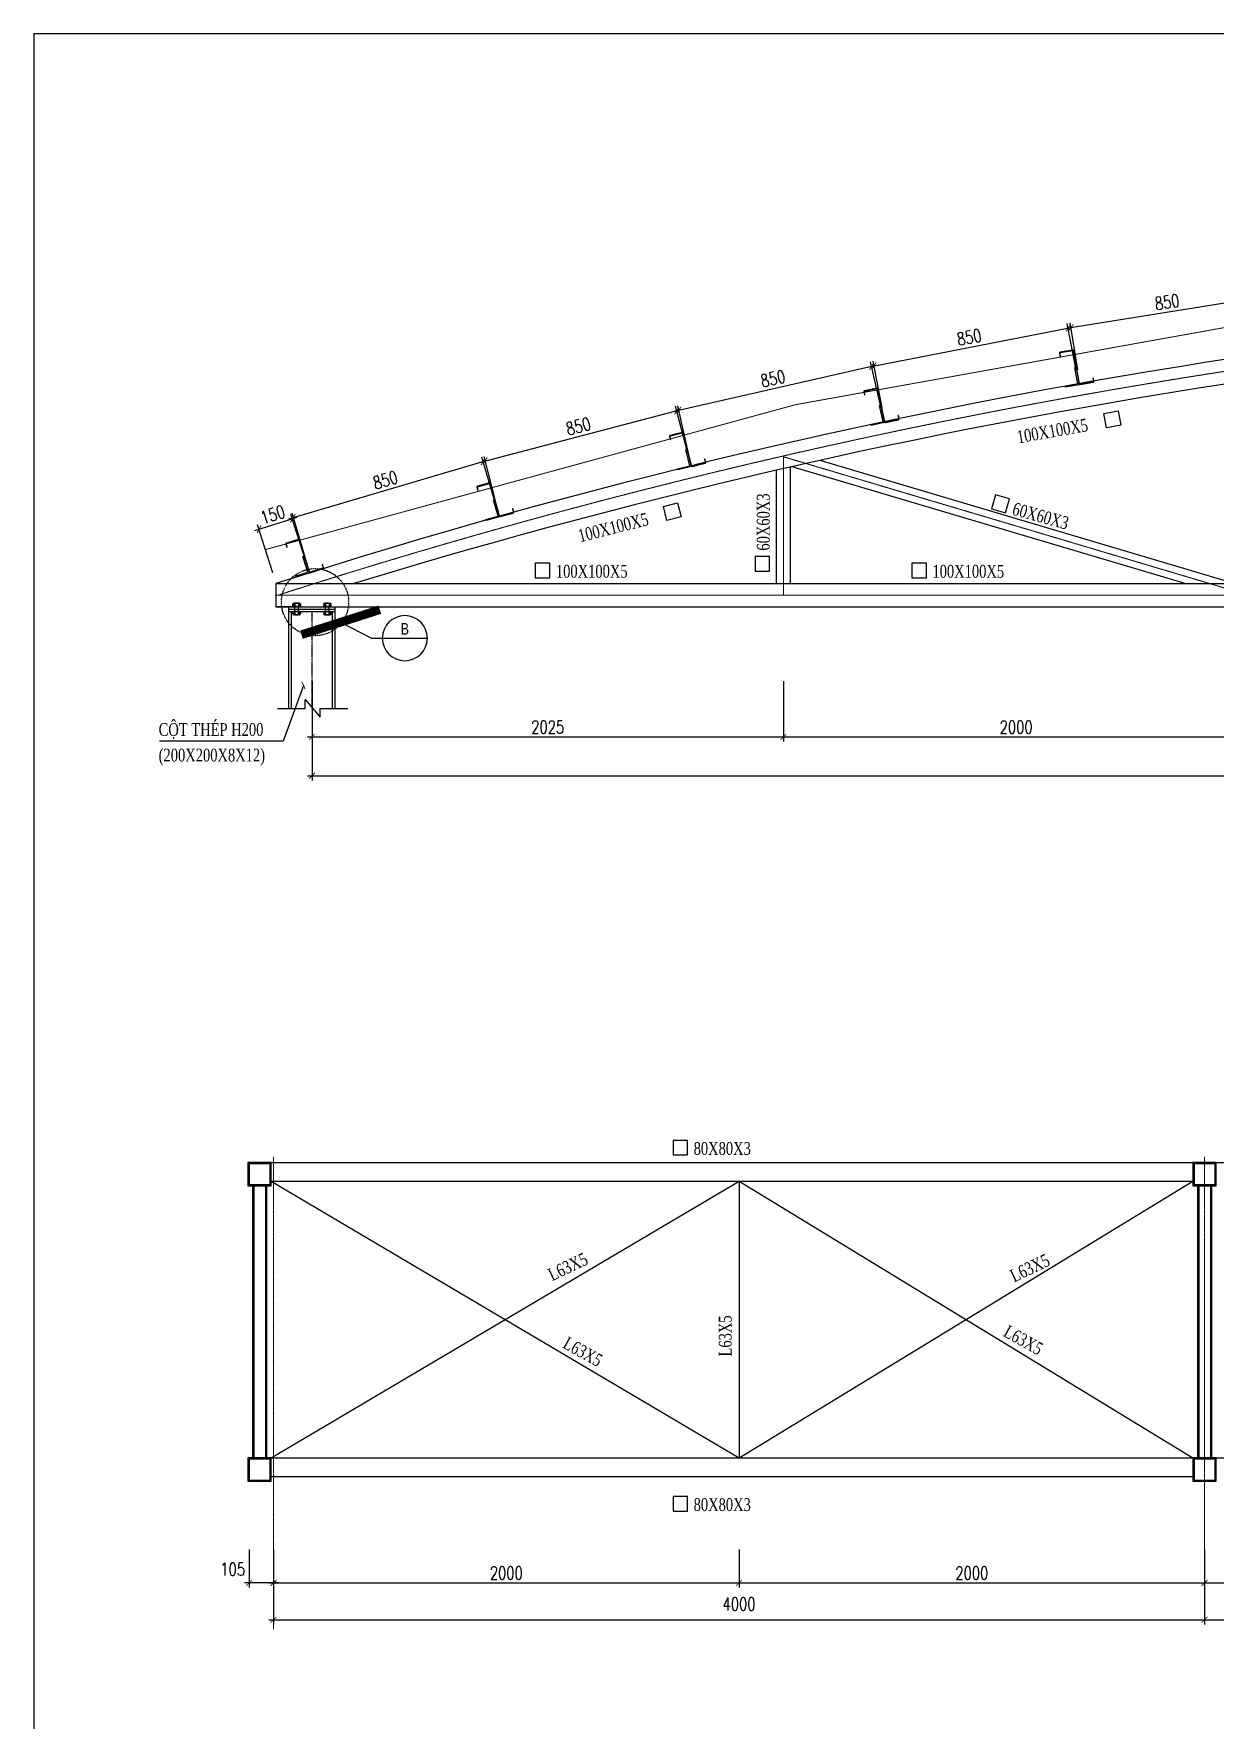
# Model space of a CAD drawing. Header units: millimetres. Extents: x -702765 to 835888, y -645289 to 262.
# Drawn here: x 683810 to 688886, y -420012 to -412762 of the extents above; entities that cross this region are included whole.
import ezdxf
from ezdxf.enums import TextEntityAlignment as Align

# ---------------------------------------------------------------- set-up
doc = ezdxf.new("R2010")
doc.units = ezdxf.units.MM
doc.header["$LTSCALE"] = 0.01
for name, pattern in [('CENTER', [2, 1.25, -0.25, 0.25, -0.25]), ('CENTER2', [1.125, 0.75, -0.125, 0.125, -0.125]), ('DASHED2', [0.375, 0.25, -0.125]), ('HIDDEN', [9.525, 6.35, -3.175])]:
    doc.linetypes.add(name, pattern=pattern)
for name, color, linetype in [('ccu11-Chidan', 9, 'Continuous'), ('ccu11-Khuat', 9, 'HIDDEN'), ('ccu11-Manh', 8, 'Continuous'), ('ccu11-Text', 31, 'Continuous'), ('ccu11-Thay', 7, 'Continuous'), ('ccu11-Thep', 4, 'Continuous'), ('DIMS', 1, 'Continuous'), ('HATCH', 8, 'Continuous'), ('TEXT', 2, 'Continuous'), ('THEP', 4, 'Continuous'), ('TIM', 1, 'CENTER2'), ('VALVES', 7, 'Continuous')]:
    doc.layers.add(name, color=color, linetype=linetype)
doc.layers.add('ccu11-Dim', color=8, linetype='Continuous', lineweight=18)
doc.layers.add('duong tam', color=6, linetype='CENTER', lineweight=9)
doc.styles.add('2-5', font='romans.shx', dxfattribs={"width": 0.75, "bigfont": 'vns.shx'})
doc.styles.add('ccu11-dim', font='vnsimli.shx', dxfattribs={"width": 0.65, "bigfont": 'bigfont.shx'})
doc.styles.add('ccu11-VnAvantH', font='VHAVAN.TTF')
doc.styles.add('VNTIMEHSHX', font='vntimeh.shx', dxfattribs={"width": 0.75})
doc.dimstyles.new('1-25 HP', dxfattribs={"dimscale": 25, "dimtxt": 2.2, "dimasz": 1, "dimexe": 0.8, "dimexo": 0, "dimgap": 0.6, "dimtad": 1, "dimdec": 0, "dimdsep": 46, "dimtxsty": '2-5', "dimblk": 'ARCHTICK', "dimcen": 2.5, "dimdle": 0.8, "dimclrd": 1, "dimclre": 1, "dimclrt": 2, "dimadec": 0, "dimazin": 0, "dimtfac": 1, "dimtdec": 0, "dimtmove": 2, "dimatfit": 3, "dimldrblk": 'ARCHTICK', "dimfxl": 0, "dimtolj": 1, "dimtzin": 0, "dimarcsym": 0})
doc.dimstyles.new('1-25 HP(25)', dxfattribs={"dimscale": 25, "dimtxt": 2.2, "dimasz": 1, "dimexe": 0.8, "dimexo": 0, "dimgap": 0.6, "dimtad": 1, "dimdec": 0, "dimlfac": 0.5, "dimdsep": 46, "dimtxsty": '2-5', "dimblk": 'ARCHTICK', "dimcen": 2.5, "dimdle": 0.8, "dimclrd": 1, "dimclre": 1, "dimclrt": 2, "dimadec": 0, "dimazin": 0, "dimtfac": 1, "dimtdec": 0, "dimtmove": 2, "dimatfit": 3, "dimldrblk": 'ARCHTICK', "dimfxl": 0, "dimtolj": 1, "dimtzin": 0, "dimarcsym": 0})
doc.dimstyles.new('ccu11-100x2', dxfattribs={"dimscale": 100, "dimtxt": 2.5, "dimasz": 1, "dimexe": 1, "dimexo": 2, "dimgap": 1, "dimtad": 1, "dimdec": 0, "dimlfac": 0.5, "dimdsep": 46, "dimtxsty": 'ccu11-dim', "dimblk": 'ARCHTICK', "dimcen": -1, "dimdle": 1, "dimclrd": 256, "dimclre": 256, "dimclrt": 31, "dimadec": 0, "dimazin": 2, "dimtfac": 0.1, "dimtdec": 0, "dimtmove": 0, "dimatfit": 1, "dimldrblk": 'ARCHTICK', "dimfxl": 0, "dimtvp": 0.833333, "dimtolj": 1, "dimtzin": 12, "dimarcsym": 0})

# ---------------------------------------------------------------- blocks, each defined once
blk = doc.blocks.new('GSDFG43')
for p, q in [((603657.4, -412793.2), (603657.4, -412785.7)), ((603660.6, -412782.5), (603662.4, -412782.5)), ((603660.6, -412796.4), (603662.4, -412796.4)), ((603684.4, -412782.5), (603662.4, -412782.5)), ((603684.4, -412796.4), (603662.4, -412796.4)), ((603662.7, -412796.4), (603662.7, -412796.4)), ((603663, -412782.6), (603663, -412782.5)), ((603663.6, -412796.4), (603663.5, -412796.2)), ((603665.9, -412784.5), (603663.9, -412782.5)), ((603664.6, -412796.4), (603664.1, -412795.9)), ((603665.5, -412796.4), (603664.6, -412795.5)), ((603666.2, -412783.9), (603664.8, -412782.5)), ((603666.5, -412796.4), (603665.1, -412795)), ((603667.4, -412796.4), (603665.4, -412794.4)), ((603665.7, -412785.2), (603665.6, -412785.1)), ((603665.6, -412785.7), (603665.6, -412793.2)), ((603665.7, -412793.7), (603665.6, -412793.6)), ((603665.6, -412831.9), (603665.6, -412794.9)), ((603666.6, -412783.4), (603665.8, -412782.5)), ((603667.2, -412783), (603666.7, -412782.5)), ((603667.8, -412782.7), (603667.7, -412782.5)), ((603668.1, -412796.8), (603667.7, -412796.4)), ((603668.3, -412796.4), (603668.3, -412796.3)), ((603668.6, -412782.5), (603668.6, -412782.5)), ((603668.8, -412782.5), (603678, -412782.5)), ((603668.8, -412796.4), (603678, -412796.4)), ((603678, -412782.5), (603678, -412782.5)), ((603678.7, -412796.4), (603678.6, -412796.3)), ((603679.2, -412782.7), (603679, -412782.5)), ((603679.7, -412796.4), (603679.4, -412796.1)), ((603681.6, -412784.2), (603679.9, -412782.5)), ((603680.6, -412796.4), (603679.9, -412795.7)), ((603681.5, -412796.4), (603680.4, -412795.3)), ((603682.5, -412796.4), (603680.8, -412794.7)), ((603680.9, -412782.6), (603681.4, -412782.2)), ((603682, -412783.6), (603680.9, -412782.5)), ((603681.3, -412784.8), (603681, -412784.5)), ((603681.4, -412794.4), (603681.1, -412794)), ((603681.2, -412785.7), (603681.2, -412785.7)), ((603681.2, -412785.7), (603681.2, -412793.2)), ((603681.2, -412793.2), (603681.2, -412793.2)), ((603681.4, -412831.9), (603681.4, -412794.9)), ((603682.5, -412783.2), (603681.8, -412782.5)), ((603683.1, -412782.8), (603682.8, -412782.5)), ((603683.4, -412796.4), (603683.2, -412796.1)), ((603683.8, -412782.6), (603683.7, -412782.5)), ((603684.4, -412782.5), (603686.2, -412782.5)), ((603684.4, -412796.4), (603684.4, -412796.4)), ((603684.4, -412796.4), (603686.2, -412796.4)), ((603689.4, -412785.7), (603689.4, -412793.2)), ((603657.4, -412828.7), (603657.4, -412821.2)), ((603660.6, -412818), (603662.4, -412818)), ((603660.6, -412831.9), (603662.4, -412831.9)), ((603684.4, -412818), (603662.4, -412818)), ((603684.4, -412831.9), (603662.4, -412831.9)), ((603662.7, -412831.9), (603662.7, -412831.9)), ((603663, -412818.1), (603663, -412818)), ((603663.6, -412831.9), (603663.5, -412831.7)), ((603665.9, -412820), (603663.9, -412818)), ((603664.6, -412831.9), (603664.1, -412831.4)), ((603665.5, -412831.9), (603664.6, -412831)), ((603666.2, -412819.4), (603664.8, -412818)), ((603666.5, -412831.9), (603665.1, -412830.5)), ((603667.4, -412831.9), (603665.4, -412829.9)), ((603665.7, -412820.7), (603665.6, -412820.6)), ((603665.6, -412821.2), (603665.6, -412828.7)), ((603665.7, -412829.2), (603665.6, -412829.1)), ((603666.6, -412818.9), (603665.8, -412818)), ((603667.2, -412818.5), (603666.7, -412818)), ((603667.8, -412818.2), (603667.7, -412818)), ((603668.1, -412832.3), (603667.7, -412831.9)), ((603668.3, -412831.9), (603668.3, -412831.8)), ((603668.6, -412818), (603668.6, -412818)), ((603668.8, -412818), (603678, -412818)), ((603668.8, -412831.9), (603678, -412831.9)), ((603678, -412818), (603678, -412818)), ((603678.7, -412831.9), (603678.6, -412831.8)), ((603679.2, -412818.3), (603679, -412818)), ((603679.7, -412831.9), (603679.4, -412831.6)), ((603681.6, -412819.7), (603679.9, -412818)), ((603680.6, -412831.9), (603679.9, -412831.2)), ((603681.5, -412831.9), (603680.4, -412830.8)), ((603682.5, -412831.9), (603680.8, -412830.2)), ((603680.9, -412818.1), (603681.4, -412817.7)), ((603682, -412819.1), (603680.9, -412818)), ((603681.3, -412820.4), (603681, -412820)), ((603681.4, -412829.9), (603681.1, -412829.5)), ((603681.2, -412821.2), (603681.2, -412821.2)), ((603681.2, -412821.2), (603681.2, -412828.7)), ((603681.2, -412828.7), (603681.2, -412828.7)), ((603682.5, -412818.7), (603681.8, -412818)), ((603683.1, -412818.3), (603682.8, -412818)), ((603683.4, -412831.9), (603683.2, -412831.6)), ((603683.8, -412818.1), (603683.7, -412818)), ((603684.4, -412818), (603686.2, -412818)), ((603684.4, -412831.9), (603684.4, -412831.9)), ((603684.4, -412831.9), (603686.2, -412831.9)), ((603689.4, -412821.2), (603689.4, -412828.7))]:
    blk.add_line(p, q)
for centre, major_axis, start_param, end_param in [((603660.6, -412785.7), (-2.26, 2.26), 5.497787, 7.068583), ((603660.6, -412793.2), (2.26, 2.26), 2.356194, 3.926991), ((603662.4, -412785.7), (-2.26, 2.26), 0.785398, 2.356194), ((603662.4, -412793.2), (2.26, 2.26), 0.785398, 2.356194), ((603668.8, -412785.7), (-2.26, 2.26), 5.497787, 7.068583), ((603668.8, -412793.2), (2.26, 2.26), 2.356194, 3.926991), ((603678, -412785.7), (2.26, 2.26), -0.785398, 0.785398), ((603678, -412793.2), (-2.26, 2.26), 2.356194, 3.926991), ((603684.4, -412785.7), (2.26, 2.26), 3.926991, 5.497787), ((603684.4, -412793.2), (-2.26, 2.26), 3.926991, 5.497787), ((603686.2, -412785.7), (2.26, 2.26), -0.785398, 0.785398), ((603686.2, -412793.2), (-2.26, 2.26), 2.356194, 3.926991), ((603660.6, -412821.2), (-2.26, 2.26), 5.497787, 7.068583), ((603660.6, -412828.7), (2.26, 2.26), 2.356194, 3.926991), ((603662.4, -412821.2), (-2.26, 2.26), 0.785398, 2.356194), ((603662.4, -412828.7), (2.26, 2.26), 0.785398, 2.356194), ((603668.8, -412821.2), (-2.26, 2.26), 5.497787, 7.068583), ((603668.8, -412828.7), (2.26, 2.26), 2.356194, 3.926991), ((603678, -412821.2), (2.26, 2.26), -0.785398, 0.785398), ((603678, -412828.7), (-2.26, 2.26), 2.356194, 3.926991), ((603684.4, -412821.2), (2.26, 2.26), 3.926991, 5.497787), ((603684.4, -412828.7), (-2.26, 2.26), 3.926991, 5.497787), ((603686.2, -412821.2), (2.26, 2.26), -0.785398, 0.785398), ((603686.2, -412828.7), (-2.26, 2.26), 2.356194, 3.926991)]:
    blk.add_ellipse(centre, major_axis=major_axis, ratio=1, start_param=start_param, end_param=end_param)
blk = doc.blocks.new('_ArchTick')
at = {"color": 0, "linetype": 'ByBlock', "const_width": 0.15}
blk.add_lwpolyline([(-0.5, -0.5), (0.5, 0.5)], dxfattribs=at)
blk = doc.blocks.new('*D820')
at = {"layer": 'ccu11-Dim', "color": 1, "lineweight": -2}
for p, q in [((685005.7, -415545.7), (685005.7, -415972.5)), ((701055.7, -415666.1), (701055.7, -415972.5)), ((684985.7, -415952.5), (701075.7, -415952.5))]:
    blk.add_line(p, q, dxfattribs=at)
at = {"layer": 'Defpoints', "color": 0}
for p in [(685005.7, -415545.7), (701055.7, -415666.1), (701055.7, -415952.5)]:
    blk.add_point(p, dxfattribs=at)
at = {"layer": 'ccu11-Dim', "color": 1, "lineweight": -2, "xscale": 25, "yscale": 25, "zscale": 25, "rotation": 180}
blk.add_blockref('_ArchTick', (685005.7, -415952.5), dxfattribs=at)
at = {"layer": 'ccu11-Dim', "color": 1, "lineweight": -2, "xscale": 25, "yscale": 25, "zscale": 25}
blk.add_blockref('_ArchTick', (701055.7, -415952.5), dxfattribs=at)
at = {"layer": 'ccu11-Dim', "color": 2, "insert": (693030.7, -415910), "char_height": 55, "attachment_point": 5, "style": '2-5'}
blk.add_mtext('\\A1;16050', dxfattribs=at)
blk = doc.blocks.new('*D821')
at = {"layer": 'ccu11-Dim', "color": 1, "lineweight": -2}
for p, q in [((684940, -414841.7), (684758.9, -414899)), ((684980, -415034.4), (684914.9, -414828.7)), ((684837, -415079.6), (684771.9, -414873.9))]:
    blk.add_line(p, q, dxfattribs=at)
at = {"layer": 'Defpoints', "color": 0}
for p in [(684778, -414893), (684980, -415034.4), (684837, -415079.6)]:
    blk.add_point(p, dxfattribs=at)
at = {"layer": 'ccu11-Dim', "color": 1, "lineweight": -2, "xscale": 25, "yscale": 25, "zscale": 25}
for p, rotation in [((684921, -414847.7), 17.55731569133043), ((684778, -414893), 197.5573156913304)]:
    blk.add_blockref('_ArchTick', p, dxfattribs=dict(at, rotation=rotation))
at = {"layer": 'ccu11-Dim', "color": 2, "insert": (684836.6, -414829.8), "char_height": 55, "attachment_point": 5, "rotation": 17.55732, "style": '2-5'}
blk.add_mtext('\\A1;150', dxfattribs=at)
blk = doc.blocks.new('*D822')
at = {"layer": 'ccu11-Dim', "color": 1, "lineweight": -2}
for p, q in [((687030.7, -415545.7), (687030.7, -415805.6)), ((685005.7, -415666.1), (685005.7, -415805.6)), ((684985.7, -415785.6), (687050.7, -415785.6))]:
    blk.add_line(p, q, dxfattribs=at)
at = {"layer": 'Defpoints', "color": 0}
for p in [(687030.7, -415545.7), (685005.7, -415666.1), (687030.7, -415785.6)]:
    blk.add_point(p, dxfattribs=at)
at = {"layer": 'ccu11-Dim', "color": 1, "lineweight": -2, "xscale": 25, "yscale": 25, "zscale": 25, "rotation": 180}
blk.add_blockref('_ArchTick', (685005.7, -415785.6), dxfattribs=at)
at = {"layer": 'ccu11-Dim', "color": 1, "lineweight": -2, "xscale": 25, "yscale": 25, "zscale": 25}
blk.add_blockref('_ArchTick', (687030.7, -415785.6), dxfattribs=at)
at = {"layer": 'ccu11-Dim', "color": 2, "insert": (686018.2, -415743.1), "char_height": 55, "attachment_point": 5, "style": '2-5'}
blk.add_mtext('\\A1;2025', dxfattribs=at)
blk = doc.blocks.new('*D823')
at = {"layer": 'ccu11-Dim', "color": 1, "lineweight": -2}
for p, q in [((687030.7, -415545.7), (687030.7, -415805.6)), ((689030.7, -415545.7), (689030.7, -415805.6)), ((687010.7, -415785.6), (689050.7, -415785.6))]:
    blk.add_line(p, q, dxfattribs=at)
at = {"layer": 'Defpoints', "color": 0}
for p in [(687030.7, -415545.7), (689030.7, -415545.7), (689030.7, -415785.6)]:
    blk.add_point(p, dxfattribs=at)
at = {"layer": 'ccu11-Dim', "color": 1, "lineweight": -2, "xscale": 25, "yscale": 25, "zscale": 25, "rotation": 180}
blk.add_blockref('_ArchTick', (687030.7, -415785.6), dxfattribs=at)
at = {"layer": 'ccu11-Dim', "color": 1, "lineweight": -2, "xscale": 25, "yscale": 25, "zscale": 25}
blk.add_blockref('_ArchTick', (689030.7, -415785.6), dxfattribs=at)
at = {"layer": 'ccu11-Dim', "color": 2, "insert": (688030.7, -415743.1), "char_height": 55, "attachment_point": 5, "style": '2-5'}
blk.add_mtext('\\A1;2000', dxfattribs=at)
blk = doc.blocks.new('w')
at = {"layer": 'ccu11-Manh'}
blk.add_lwpolyline([(666884.6, -440746.1), (666936.2, -440729.8), (666914.7, -440662.1), (666919.5, -440660.6), (666942.4, -440733), (666886.1, -440750.9)], close=True, dxfattribs=at)
at = {"layer": 'ccu11-Thep'}
blk.add_lwpolyline([(666847.3, -440622.1), (666843.2, -440609, -0.414214), (666844.4, -440606.6), (666895.3, -440590.5, -0.414214), (666897.7, -440591.7), (666941.3, -440729.4, 0.414214), (666946.1, -440731.9), (667000.8, -440714.5, 0.414214), (667003.3, -440709.8), (666999.1, -440696.7), (666997.3, -440697.3), (667001.5, -440710.3, -0.414214), (667000.2, -440712.7), (666945.5, -440730.1, -0.414214), (666943.1, -440728.8), (666899.5, -440591.2, 0.414214), (666894.7, -440588.7), (666843.8, -440604.8, 0.414214), (666841.3, -440609.6), (666845.5, -440622.6), (666847.3, -440622.1)], format="xyb", dxfattribs=at)
blk = doc.blocks.new('*D831')
at = {"layer": 'ccu11-Dim', "color": 1, "lineweight": -2}
for p, q in [((684906.1, -414848.2), (685759.7, -414595.6)), ((685792.5, -414777.2), (685734.8, -414582.1)), ((684977.3, -415018.5), (684919.6, -414823.3))]:
    blk.add_line(p, q, dxfattribs=at)
at = {"layer": 'Defpoints', "color": 0}
for p in [(685740.5, -414601.3), (685792.5, -414777.2), (684977.3, -415018.5)]:
    blk.add_point(p, dxfattribs=at)
at = {"layer": 'ccu11-Dim', "color": 1, "lineweight": -2, "xscale": 25, "yscale": 25, "zscale": 25}
for p, rotation in [((685740.5, -414601.3), 16.4837893309767), ((684925.3, -414842.5), 196.4837893309767)]:
    blk.add_blockref('_ArchTick', p, dxfattribs=dict(at, rotation=rotation))
at = {"layer": 'ccu11-Dim', "color": 2, "insert": (685320.8, -414681.2), "char_height": 55, "attachment_point": 5, "rotation": 16.48379, "style": '2-5'}
blk.add_mtext('\\A1;850', dxfattribs=at)
blk = doc.blocks.new('*D832')
at = {"layer": 'ccu11-Dim', "color": 1, "lineweight": -2}
for p, q in [((685730.2, -414603.7), (686591.4, -414378.4)), ((686618.5, -414561), (686566.9, -414364.1)), ((685796, -414776.2), (685744.5, -414579.3))]:
    blk.add_line(p, q, dxfattribs=at)
at = {"layer": 'Defpoints', "color": 0}
for p in [(686572, -414383.5), (686618.5, -414561), (685796, -414776.2)]:
    blk.add_point(p, dxfattribs=at)
at = {"layer": 'ccu11-Dim', "color": 1, "lineweight": -2, "xscale": 25, "yscale": 25, "zscale": 25}
for p, rotation in [((686572, -414383.5), 14.65983911735764), ((685749.6, -414598.6), 194.6598391173576)]:
    blk.add_blockref('_ArchTick', p, dxfattribs=dict(at, rotation=rotation))
at = {"layer": 'ccu11-Dim', "color": 2, "insert": (686150, -414449.9), "char_height": 55, "attachment_point": 5, "rotation": 14.65984, "style": '2-5'}
blk.add_mtext('\\A1;850', dxfattribs=at)
blk = doc.blocks.new('*D833')
at = {"layer": 'ccu11-Dim', "color": 1, "lineweight": -2}
for p, q in [((686561.7, -414385.5), (687429.4, -414187.8)), ((687450.7, -414371.5), (687405.5, -414172.8)), ((686622, -414560.2), (686576.8, -414361.6))]:
    blk.add_line(p, q, dxfattribs=at)
at = {"layer": 'Defpoints', "color": 0}
for p in [(687409.9, -414192.3), (687450.7, -414371.5), (686622, -414560.2)]:
    blk.add_point(p, dxfattribs=at)
at = {"layer": 'ccu11-Dim', "color": 1, "lineweight": -2, "xscale": 25, "yscale": 25, "zscale": 25}
for p, rotation in [((687409.9, -414192.3), 12.83291994016263), ((686581.2, -414381.1), 192.8329199401626)]:
    blk.add_blockref('_ArchTick', p, dxfattribs=dict(at, rotation=rotation))
at = {"layer": 'ccu11-Dim', "color": 2, "insert": (686986.1, -414245.2), "char_height": 55, "attachment_point": 5, "rotation": 12.83292, "style": '2-5'}
blk.add_mtext('\\A1;850', dxfattribs=at)
blk = doc.blocks.new('*D834')
at = {"layer": 'ccu11-Dim', "color": 1, "lineweight": -2}
for p, q in [((687400.5, -414193.8), (688273.8, -414024)), ((688289.3, -414208.4), (688250.4, -414008.2)), ((687455.3, -414370.6), (687416.3, -414170.3))]:
    blk.add_line(p, q, dxfattribs=at)
at = {"layer": 'Defpoints', "color": 0}
for p in [(688254.2, -414027.8), (688289.3, -414208.4), (687455.3, -414370.6)]:
    blk.add_point(p, dxfattribs=at)
at = {"layer": 'ccu11-Dim', "color": 1, "lineweight": -2, "xscale": 25, "yscale": 25, "zscale": 25}
for p, rotation in [((688254.2, -414027.8), 11.0011458952179), ((687420.2, -414189.9), 191.0011458952179)]:
    blk.add_blockref('_ArchTick', p, dxfattribs=dict(at, rotation=rotation))
at = {"layer": 'ccu11-Dim', "color": 2, "insert": (687829.1, -414067.2), "char_height": 55, "attachment_point": 5, "rotation": 11.00115, "style": '2-5'}
blk.add_mtext('\\A1;850', dxfattribs=at)
blk = doc.blocks.new('*D835')
at = {"layer": 'ccu11-Dim', "color": 1, "lineweight": -2}
for p, q in [((688246.8, -414028.6), (689125.7, -413886.8)), ((689135.3, -414072), (689102.7, -413870.3)), ((688295.9, -414207.4), (688263.3, -414005.7))]:
    blk.add_line(p, q, dxfattribs=at)
at = {"layer": 'Defpoints', "color": 0}
for p in [(689105.9, -413890), (689135.3, -414072), (688295.9, -414207.4)]:
    blk.add_point(p, dxfattribs=at)
at = {"layer": 'ccu11-Dim', "color": 1, "lineweight": -2, "xscale": 25, "yscale": 25, "zscale": 25}
for p, rotation in [((689105.9, -413890), 9.162585797137085), ((688266.5, -414025.4), 189.1625857971371)]:
    blk.add_blockref('_ArchTick', p, dxfattribs=dict(at, rotation=rotation))
at = {"layer": 'ccu11-Dim', "color": 2, "insert": (688679.5, -413915.8), "char_height": 55, "attachment_point": 5, "rotation": 9.16259, "style": '2-5'}
blk.add_mtext('\\A1;850', dxfattribs=at)
blk = doc.blocks.new('*D857')
at = {"layer": 'ccu11-Dim', "color": 1, "lineweight": -2}
for p, q in [((684840.3, -419278.9), (684840.3, -419442.1)), ((686840.3, -419278.9), (686840.3, -419442.1)), ((684820.3, -419422.1), (686860.3, -419422.1))]:
    blk.add_line(p, q, dxfattribs=at)
at = {"layer": 'Defpoints', "color": 0}
for p in [(684840.3, -419278.9), (686840.3, -419278.9), (686840.3, -419422.1)]:
    blk.add_point(p, dxfattribs=at)
at = {"layer": 'ccu11-Dim', "color": 1, "lineweight": -2, "xscale": 25, "yscale": 25, "zscale": 25, "rotation": 180}
blk.add_blockref('_ArchTick', (684840.3, -419422.1), dxfattribs=at)
at = {"layer": 'ccu11-Dim', "color": 1, "lineweight": -2, "xscale": 25, "yscale": 25, "zscale": 25}
blk.add_blockref('_ArchTick', (686840.3, -419422.1), dxfattribs=at)
at = {"layer": 'ccu11-Dim', "color": 2, "insert": (685840.3, -419379.6), "char_height": 55, "attachment_point": 5, "style": '2-5'}
blk.add_mtext('\\A1;2000', dxfattribs=at)
blk = doc.blocks.new('*D858')
at = {"layer": 'ccu11-Dim', "color": 1, "lineweight": -2}
for p, q in [((686840.3, -419278.9), (686840.3, -419442.1)), ((688840.3, -419278.9), (688840.3, -419442.1)), ((686820.3, -419422.1), (688860.3, -419422.1))]:
    blk.add_line(p, q, dxfattribs=at)
at = {"layer": 'Defpoints', "color": 0}
for p in [(686840.3, -419278.9), (688840.3, -419278.9), (688840.3, -419422.1)]:
    blk.add_point(p, dxfattribs=at)
at = {"layer": 'ccu11-Dim', "color": 1, "lineweight": -2, "xscale": 25, "yscale": 25, "zscale": 25, "rotation": 180}
blk.add_blockref('_ArchTick', (686840.3, -419422.1), dxfattribs=at)
at = {"layer": 'ccu11-Dim', "color": 1, "lineweight": -2, "xscale": 25, "yscale": 25, "zscale": 25}
blk.add_blockref('_ArchTick', (688840.3, -419422.1), dxfattribs=at)
at = {"layer": 'ccu11-Dim', "color": 2, "insert": (687840.3, -419379.6), "char_height": 55, "attachment_point": 5, "style": '2-5'}
blk.add_mtext('\\A1;2000', dxfattribs=at)
blk = doc.blocks.new('*D859')
at = {"layer": 'ccu11-Dim', "color": 1, "lineweight": -2}
for p, q in [((688840.3, -419278.9), (688840.3, -419442.1)), ((690840.3, -419278.9), (690840.3, -419442.1)), ((688820.3, -419422.1), (690860.3, -419422.1))]:
    blk.add_line(p, q, dxfattribs=at)
at = {"layer": 'Defpoints', "color": 0}
for p in [(688840.3, -419278.9), (690840.3, -419278.9), (690840.3, -419422.1)]:
    blk.add_point(p, dxfattribs=at)
at = {"layer": 'ccu11-Dim', "color": 1, "lineweight": -2, "xscale": 25, "yscale": 25, "zscale": 25, "rotation": 180}
blk.add_blockref('_ArchTick', (688840.3, -419422.1), dxfattribs=at)
at = {"layer": 'ccu11-Dim', "color": 1, "lineweight": -2, "xscale": 25, "yscale": 25, "zscale": 25}
blk.add_blockref('_ArchTick', (690840.3, -419422.1), dxfattribs=at)
at = {"layer": 'ccu11-Dim', "color": 2, "insert": (689840.3, -419379.6), "char_height": 55, "attachment_point": 5, "style": '2-5'}
blk.add_mtext('\\A1;2000', dxfattribs=at)
blk = doc.blocks.new('*D863')
at = {"layer": 'ccu11-Dim', "color": 1, "lineweight": -2}
for p, q in [((684840.3, -419278.9), (684840.3, -419600.4)), ((688840.3, -419278.9), (688840.3, -419600.4)), ((684820.3, -419580.4), (688860.3, -419580.4))]:
    blk.add_line(p, q, dxfattribs=at)
at = {"layer": 'Defpoints', "color": 0}
for p in [(684840.3, -419278.9), (688840.3, -419278.9), (688840.3, -419580.4)]:
    blk.add_point(p, dxfattribs=at)
at = {"layer": 'ccu11-Dim', "color": 1, "lineweight": -2, "xscale": 25, "yscale": 25, "zscale": 25, "rotation": 180}
blk.add_blockref('_ArchTick', (684840.3, -419580.4), dxfattribs=at)
at = {"layer": 'ccu11-Dim', "color": 1, "lineweight": -2, "xscale": 25, "yscale": 25, "zscale": 25}
blk.add_blockref('_ArchTick', (688840.3, -419580.4), dxfattribs=at)
at = {"layer": 'ccu11-Dim', "color": 2, "insert": (686840.3, -419512.8), "char_height": 55, "attachment_point": 5, "style": '2-5'}
blk.add_mtext('\\A1;4000', dxfattribs=at)
blk = doc.blocks.new('*D864')
at = {"layer": 'ccu11-Dim', "color": 1, "lineweight": -2}
for p, q in [((688840.3, -419278.9), (688840.3, -419600.4)), ((692840.3, -419278.9), (692840.3, -419600.4)), ((688820.3, -419580.4), (692860.3, -419580.4))]:
    blk.add_line(p, q, dxfattribs=at)
at = {"layer": 'Defpoints', "color": 0}
for p in [(688840.3, -419278.9), (692840.3, -419278.9), (692840.3, -419580.4)]:
    blk.add_point(p, dxfattribs=at)
at = {"layer": 'ccu11-Dim', "color": 1, "lineweight": -2, "xscale": 25, "yscale": 25, "zscale": 25, "rotation": 180}
blk.add_blockref('_ArchTick', (688840.3, -419580.4), dxfattribs=at)
at = {"layer": 'ccu11-Dim', "color": 1, "lineweight": -2, "xscale": 25, "yscale": 25, "zscale": 25}
blk.add_blockref('_ArchTick', (692840.3, -419580.4), dxfattribs=at)
at = {"layer": 'ccu11-Dim', "color": 2, "insert": (690840.3, -419523.7), "char_height": 55, "attachment_point": 5, "style": '2-5'}
blk.add_mtext('\\A1;4000', dxfattribs=at)
blk = doc.blocks.new('*D866')
at = {"layer": 'ccu11-Dim', "color": 1, "lineweight": -2}
for p, q in [((684735.3, -419278.9), (684735.3, -419442.1)), ((684840.3, -419278.9), (684840.3, -419442.1)), ((684860.3, -419422.1), (684715.3, -419422.1))]:
    blk.add_line(p, q, dxfattribs=at)
at = {"layer": 'Defpoints', "color": 0}
for p in [(684735.3, -419278.9), (684840.3, -419278.9), (684735.3, -419422.1)]:
    blk.add_point(p, dxfattribs=at)
at = {"layer": 'ccu11-Dim', "color": 1, "lineweight": -2, "xscale": 25, "yscale": 25, "zscale": 25, "rotation": 180}
blk.add_blockref('_ArchTick', (684735.3, -419422.1), dxfattribs=at)
at = {"layer": 'ccu11-Dim', "color": 1, "lineweight": -2, "xscale": 25, "yscale": 25, "zscale": 25}
blk.add_blockref('_ArchTick', (684840.3, -419422.1), dxfattribs=at)
at = {"layer": 'ccu11-Dim', "color": 2, "insert": (684664.6, -419363.3), "char_height": 55, "attachment_point": 5, "style": '2-5'}
blk.add_mtext('\\A1;105', dxfattribs=at)
blk = doc.blocks.new('ct-trich')
at = {"layer": 'ccu11-Chidan', "color": 7}
blk.add_lwpolyline([(484, 0), (-484, 0)], dxfattribs=at)
at = {"layer": 'ccu11-Chidan', "color": 3}
blk.add_circle((0, 0), 484, dxfattribs=at)
at = {"layer": 'ccu11-Text', "style": 'ccu11-VnAvantH', "width": 0.8}
blk.add_attdef('B', text='', height=250, dxfattribs=at).set_placement((0, 0), align=Align.BOTTOM_CENTER)
blk.add_attdef('B', text='', height=180, dxfattribs=at).set_placement((0, -76), align=Align.TOP_CENTER)

msp = doc.modelspace()

# ---------------------------------------------------------------- linework, layer by layer
for p, q in [((687060.7, -415126.1), (687060.7, -414625.4)), ((688757.5, -415126.1), (687068.7, -414623.6)), ((688967.8, -415126.1), (687188.4, -414596.6)), ((687000.7, -415126.1), (687000.7, -414639.2)), ((684850.7, -415126.1), (684850.7, -415226.1)), ((684850.7, -415126.1), (701031.3, -415126.1)), ((684850.7, -415226.1), (701031.3, -415226.1)), ((684905.7, -415246.1), (684905.7, -415226.1)), ((684905.7, -415236.1), (685105.7, -415236.1)), ((684905.7, -415246.1), (685105.7, -415246.1)), ((685105.7, -415246.1), (685105.7, -415226.1))]:
    msp.add_line(p, q)
for centre, radius, start, end in [((692941, -440258.4), 26402.4, 72.15616, 107.84384), ((692998.6, -440628), 26672, 72.96638, 107.03362)]:
    msp.add_arc(centre, radius, start, end)
at = {"layer": 'ccu11-Khuat', "linetype": 'DASHED2'}
msp.add_circle((685018.6, -415206), 144.2, dxfattribs=at)
at = {"layer": 'ccu11-Manh'}
for p, q in [((684986.9, -415040.3), (684973.4, -415044.5)), ((684974.8, -415041.8), (684976.1, -415046))]:
    msp.add_line(p, q, dxfattribs=at)
at = {"layer": 'ccu11-Thay'}
for p, q in [((684810.3, -417614.8), (697359.1, -417614.8)), ((684750.3, -417709.8), (684750.3, -418884.8)), ((684755.3, -417714.8), (684755.3, -418884.8)), ((684805.3, -417714.8), (684805.3, -418884.8)), ((684810.3, -417709.8), (684810.3, -418884.8)), ((684830.3, -417694.8), (688790.3, -417694.8)), ((684830.3, -417694.8), (686840.3, -418884.8)), ((684830.3, -418884.8), (686840.3, -417694.8)), ((686840.3, -418884.8), (688790.3, -417694.8)), ((686840.3, -417694.8), (688790.3, -418884.8)), ((686840.3, -417694.8), (686840.3, -418884.8)), ((688810.3, -417709.8), (688810.3, -418884.8)), ((688815.3, -417714.8), (688815.3, -418884.8)), ((688865.3, -417714.8), (688865.3, -418884.8)), ((688870.3, -417709.8), (688870.3, -418884.8)), ((684810.3, -418884.8), (697359.1, -418884.8)), ((684830.3, -418964.8), (688790.3, -418964.8))]:
    msp.add_line(p, q, dxfattribs=at)
for points in [[(684730.3, -417714.8), (684830.3, -417714.8), (684830.3, -417614.8), (684730.3, -417614.8)], [(684735.3, -417709.8), (684825.3, -417709.8), (684825.3, -417619.8), (684735.3, -417619.8)], [(688790.3, -417714.8), (688890.3, -417714.8), (688890.3, -417614.8), (688790.3, -417614.8)], [(688795.3, -417709.8), (688885.3, -417709.8), (688885.3, -417619.8), (688795.3, -417619.8)], [(684730.3, -418984.8), (684830.3, -418984.8), (684830.3, -418884.8), (684730.3, -418884.8)], [(684735.3, -418979.8), (684825.3, -418979.8), (684825.3, -418889.8), (684735.3, -418889.8)], [(688790.3, -418984.8), (688890.3, -418984.8), (688890.3, -418884.8), (688790.3, -418884.8)], [(688795.3, -418979.8), (688885.3, -418979.8), (688885.3, -418889.8), (688795.3, -418889.8)]]:
    msp.add_lwpolyline(points, close=True, dxfattribs=at)
at = {"layer": 'ccu11-Thep'}
for points in [[(688480.5, -414445.6), (688419, -414456.5), (688408.1, -414395), (688469.6, -414384.1)], [(687925, -414805.1), (687985.2, -414821.9), (688002, -414761.7), (687941.8, -414744.9)], [(686591.3, -414839.7), (686530.7, -414855), (686515.4, -414794.4), (686576, -414779.1)], [(685965, -415100.7), (686027.5, -415100.7), (686027.5, -415038.2), (685965, -415038.2)], [(686971.6, -415072.8), (686971.6, -415010.3), (686909.1, -415010.3), (686909.1, -415072.8)], [(687582.7, -415100.7), (687645.2, -415100.7), (687645.2, -415038.2), (687582.7, -415038.2)], [(686556.8, -417582), (686619.3, -417582), (686619.3, -417519.5), (686556.8, -417519.5)], [(686556.8, -419113), (686619.3, -419113), (686619.3, -419050.5), (686556.8, -419050.5)]]:
    msp.add_lwpolyline(points, close=True, dxfattribs=at)
at = {"layer": 'Defpoints'}
msp.add_lwpolyline([(683810.1, -427262.5), (704135.1, -427262.5), (704135.1, -412762.5), (683810.1, -412762.5)], close=True, dxfattribs=at)
at = {"layer": 'DIMS', "const_width": 4}
msp.add_lwpolyline([(701078, -414981.1, 0.157036), (684804.1, -414980.3)], format="xyb", dxfattribs=at)
at = {"layer": 'DIMS'}
msp.add_lwpolyline([(684857.4, -415662.5), (684976.3, -415662.5), (684976.3, -415624.9), (685041.1, -415700.1), (685041.1, -415662.5), (685159.7, -415662.5)], dxfattribs=at)
at = {"layer": 'duong tam', "ltscale": 50}
for p, q in [((687030.7, -415176.1), (687030.7, -414581)), ((689030.7, -415176.1), (687030.7, -414581)), ((684850.7, -415176.1), (701031.3, -415176.1))]:
    msp.add_line(p, q, dxfattribs=at)
at = {"layer": 'duong tam', "ltscale": 200}
for p, q in [((684840.3, -417591), (684840.3, -419620.4)), ((688840.3, -417591), (688840.3, -419545.6))]:
    msp.add_line(p, q, dxfattribs=at)
at = {"layer": 'duong tam', "ltscale": 50}
msp.add_arc((692944.9, -440283.2), 26377.2, 72.14752, 107.83566, dxfattribs=at)
at = {"layer": 'HATCH'}
for p, q in [((684960.7, -415226.1), (684850.7, -415226.1)), ((684917.7, -415662.5), (684917.7, -415246.1)), ((685093.7, -415662.5), (685093.7, -415246.1))]:
    msp.add_line(p, q, dxfattribs=at)
at = {"layer": 'THEP'}
for p, q in [((684905.7, -415662.5), (684905.7, -415246.1)), ((685105.7, -415662.5), (685105.7, -415246.1))]:
    msp.add_line(p, q, dxfattribs=at)
at = {"layer": 'TIM', "ltscale": 500}
msp.add_line((685005.7, -415662.5), (685005.7, -415246.1), dxfattribs=at)

# ---------------------------------------------------------------- block references
at = {"layer": 'ccu11-Chidan'}
ref = msp.add_blockref('ct-trich', (685404.4, -415360.7), dxfattribs=dict(at, xscale=-0.2000000000116415, yscale=0.2000000000116415, zscale=0.2000000000116415))
ref.add_attrib('B', 'b', dxfattribs={"color": 7, "height": 50, "style": 'ccu11-VnAvantH', "width": 0.8}).set_placement((685404.4, -415360.7), align=Align.BOTTOM_CENTER)
at = {"layer": 'DIMS'}
for p, rotation in [((84170.8, 109258.9), 352.5460825266867), ((66759.9, 89334.4), 354.3947437600349), ((49951.5, 68793.8), 356.2493072364823), ((34140.9, 48176.9), 358.0637038035364), ((18057.5, 25660.9), 359.9992947132019)]:
    msp.add_blockref('w', p, dxfattribs=dict(at, rotation=rotation))
at = {"layer": 'VALVES'}
msp.add_blockref('GSDFG43', (81266, -2428), dxfattribs=at)
at = {"layer": 'VALVES', "xscale": -1}
msp.add_blockref('GSDFG43', (1288745.4, -2428), dxfattribs=at)

# ---------------------------------------------------------------- texts
at = {"layer": 'TEXT', "style": 'VNTIMEHSHX', "width": 0.75}
for s, rotation, p in [('100X100X5', 10.04263, (688039.5, -414523.7)), ('60X60X3', 90, (686971.6, -414984.4)), ('100X100X5', 14.12318, (686157, -414949)), ('60X60X3', 344.44669, (688010.2, -414828.8)), ('l63x5', 25.57511, (686037.2, -418125.5)), ('l63x5', 25.57511, (688022, -418130.8)), ('l63x5', 90, (686808.2, -418448.6)), ('l63x5', 330.75598, (687971.4, -418358.9)), ('l63x5', 330.75598, (686078.8, -418408.7))]:
    msp.add_text(s, height=55, rotation=rotation, dxfattribs=at).set_placement(p)
for s, p in [('100X100X5', (686053.4, -415100.7)), ('100X100X5', (687671.1, -415100.7)), ('CéT THÐP H200', (684346.8, -415780.8)), ('(200X200X8X12)', (684346.8, -415890.9)), ('80X80X3', (686645.2, -417582)), ('80X80X3', (686645.2, -419113))]:
    msp.add_text(s, height=55, dxfattribs=at).set_placement(p)

# ---------------------------------------------------------------- dimensions: what is measured, and where the dimension line sits
at = {"layer": 'ccu11-Dim'}
for p1, p2, distance, picture, middle in [((688295.9, -414207.4), (689135.3, -414072), 184.3, '*D835', (688679.5, -413915.8)), ((687455.3, -414370.6), (688289.3, -414208.4), 184, '*D834', (687829.1, -414067.2)), ((686622, -414560.2), (687450.7, -414371.5), 183.8, '*D833', (686986.1, -414245.2)), ((685796, -414776.2), (686618.5, -414561), 183.6, '*D832', (686150, -414449.9)), ((684977.3, -415018.5), (685792.5, -414777.2), 183.5, '*D831', (685320.8, -414681.2)), ((684980, -415034.4), (684837, -415079.6), -195.8, '*D821', (684836.6, -414829.8))]:
    dim = msp.add_aligned_dim(p1=p1, p2=p2, distance=distance, dimstyle='1-25 HP', dxfattribs=at)
    dim.commit()
    dim.dimension.update_dxf_attribs({"geometry": picture, "text_midpoint": middle})
for base, p1, p2, picture, middle in [((701055.7, -415952.5), (685005.7, -415545.7), (701055.7, -415666.1), '*D820', (693030.7, -415910)), ((687030.7, -415785.6), (685005.7, -415666.1), (687030.7, -415545.7), '*D822', (686018.2, -415743.1)), ((689030.7, -415785.6), (687030.7, -415545.7), (689030.7, -415545.7), '*D823', (688030.7, -415743.1)), ((686840.3, -419422.1), (684840.3, -419278.9), (686840.3, -419278.9), '*D857', (685840.3, -419379.6)), ((688840.3, -419422.1), (686840.3, -419278.9), (688840.3, -419278.9), '*D858', (687840.3, -419379.6)), ((690840.3, -419422.1), (688840.3, -419278.9), (690840.3, -419278.9), '*D859', (689840.3, -419379.6))]:
    dim = msp.add_linear_dim(base=base, p1=p1, p2=p2, dimstyle='1-25 HP', dxfattribs=at)
    dim.commit()
    dim.dimension.update_dxf_attribs({"geometry": picture, "text_midpoint": middle})
for base, p1, p2, picture, middle in [((684735.3, -419422.1), (684840.3, -419278.9), (684735.3, -419278.9), '*D866', (684664.6, -419363.3)), ((688840.3, -419580.4), (684840.3, -419278.9), (688840.3, -419278.9), '*D863', (686840.3, -419512.8)), ((692840.3, -419580.4), (688840.3, -419278.9), (692840.3, -419278.9), '*D864', (690840.3, -419523.7))]:
    dim = msp.add_linear_dim(base=base, p1=p1, p2=p2, dimstyle='1-25 HP', dxfattribs=at)
    dim.commit()
    dim.dimension.update_dxf_attribs({"geometry": picture, "text_midpoint": middle, "dimtype": 160})

# ---------------------------------------------------------------- leaders
msp.add_leader([(684969, -415563.8), (684881.7, -415803.8), (684350.7, -415803.8)], dimstyle='1-25 HP(25)', dxfattribs=at)
at = {"layer": 'ccu11-Manh'}
msp.add_leader([(685128.6, -415292.2), (685261.4, -415360.7), (685307.5, -415360.7)], dimstyle='ccu11-100x2', override={"dimasz": 2.5, "dimgap": 1, "dimtad": 0}, dxfattribs=at)

doc.saveas('drawing.dxf')
